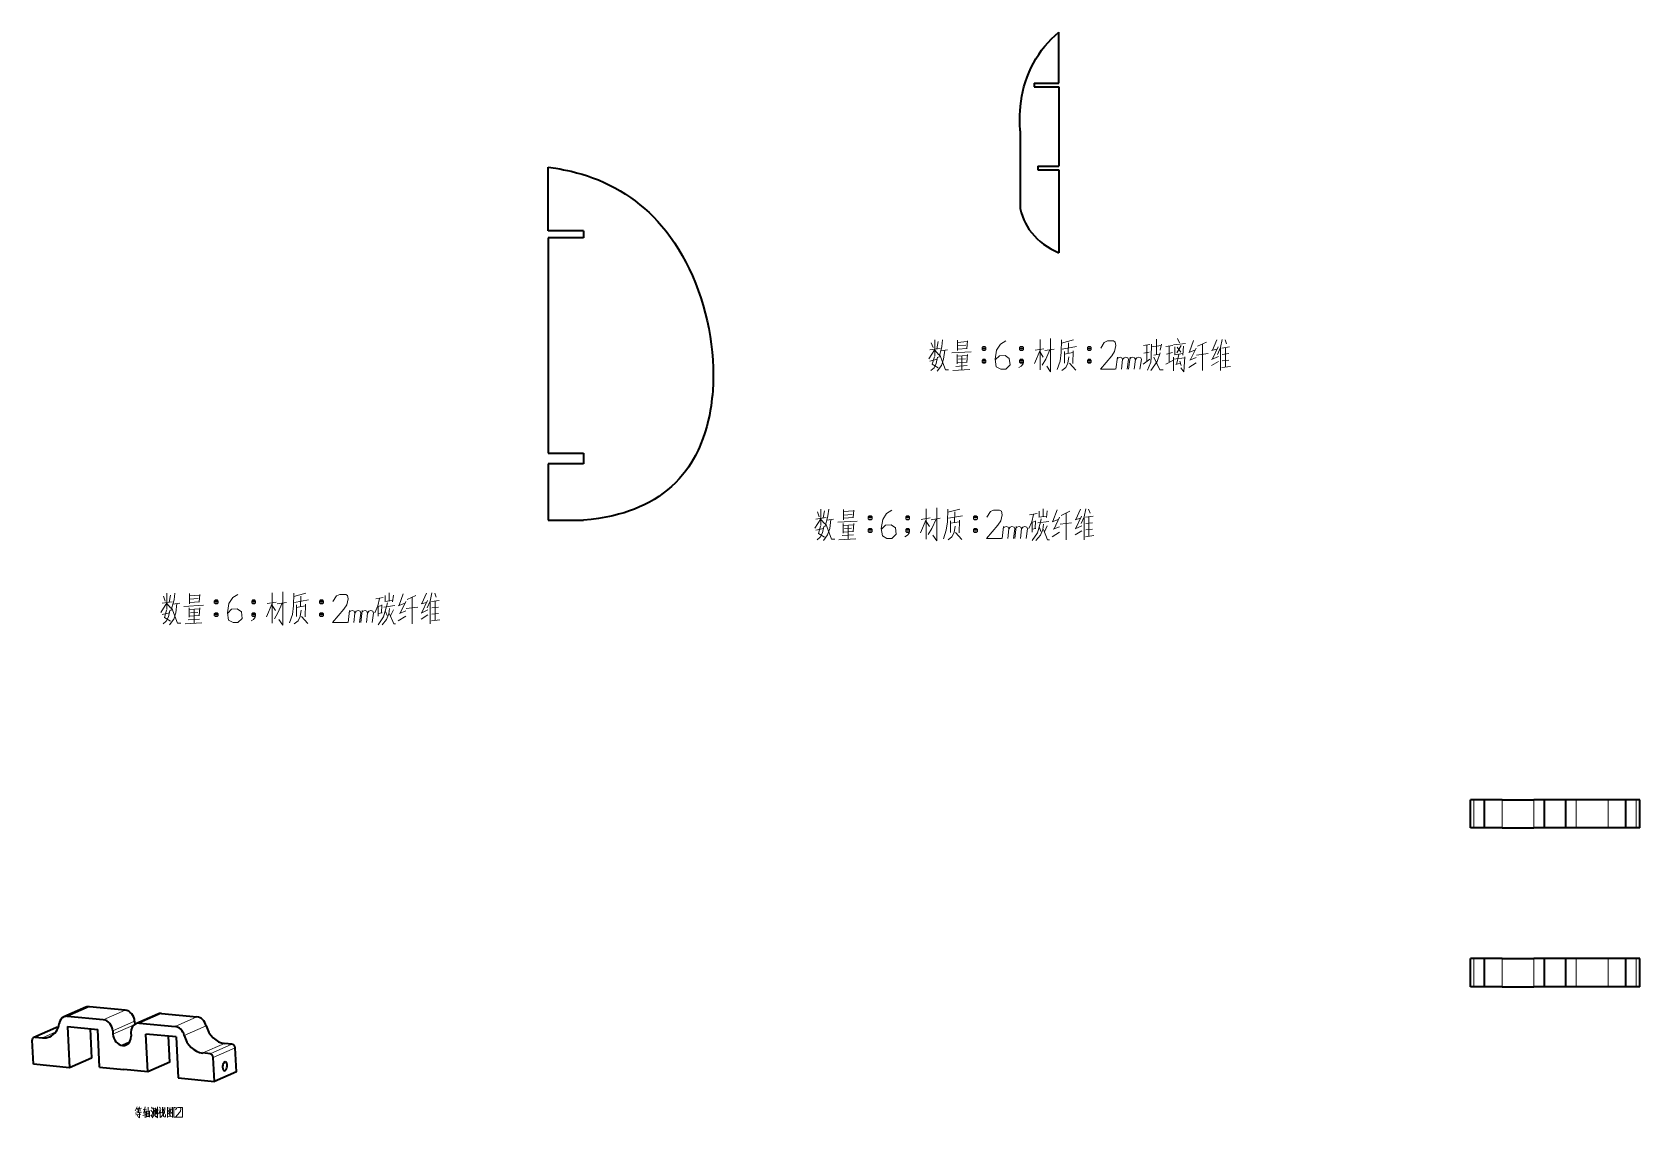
# Model space of a CAD drawing. Extents: x 45 to 1154, y 28 to 802.
# Drawn here: x 673.2 to 1128.4, y 462.3 to 769.8 of the extents above; entities that cross this region are included whole.
import ezdxf

# ---------------------------------------------------------------- set-up
doc = ezdxf.new("R2010")
doc.units = 0

msp = doc.modelspace()

# ---------------------------------------------------------------- linework, layer by layer
at = {"color": 7, "lineweight": 35, "ltscale": 0.3625}
msp.add_line((963.93, 755.3), (963.93, 769.8), dxfattribs=at)
at = {"color": 7, "lineweight": 35, "ltscale": 0.175}
for p, q in [((956.93, 755.3), (963.93, 755.3)), ((956.93, 754.3), (963.93, 754.3))]:
    msp.add_line(p, q, dxfattribs=at)
at = {"color": 7, "lineweight": 35, "ltscale": 0.025}
for p, q in [((956.93, 755.3), (956.93, 754.3)), ((957.93, 731.8), (957.93, 730.8)), ((1081.43, 552.39), (1080.43, 552.39)), ((1128.43, 552.39), (1127.43, 552.39)), ((1081.43, 544.39), (1080.43, 544.39)), ((1128.43, 544.39), (1127.43, 544.39)), ((1081.43, 507.39), (1080.43, 507.39)), ((1128.43, 507.39), (1127.43, 507.39)), ((1081.43, 499.39), (1080.43, 499.39)), ((1128.43, 499.39), (1127.43, 499.39))]:
    msp.add_line(p, q, dxfattribs=at)
at = {"color": 7, "lineweight": 35}
for p, q in [((963.93, 754.3), (963.93, 731.8)), ((952.93, 741.8), (952.93, 719.8)), ((963.93, 730.8), (963.93, 707.3)), ((819.25, 711.56), (819.25, 650.56))]:
    msp.add_line(p, q, dxfattribs=at)
at = {"color": 7, "lineweight": 35, "ltscale": 0.45}
msp.add_line((819.25, 713.56), (819.25, 731.56), dxfattribs=at)
at = {"color": 7, "lineweight": 35, "ltscale": 0.15}
for p, q in [((957.93, 731.8), (963.93, 731.8)), ((957.93, 730.8), (963.93, 730.8))]:
    msp.add_line(p, q, dxfattribs=at)
at = {"color": 7, "lineweight": 35, "ltscale": 0.25}
for p, q in [((829.25, 713.56), (819.25, 713.56)), ((829.25, 711.56), (819.25, 711.56)), ((819.25, 650.56), (829.25, 650.56)), ((829.25, 647.56), (819.25, 647.56)), ((819.25, 631.56), (829.25, 631.56))]:
    msp.add_line(p, q, dxfattribs=at)
at = {"color": 7, "lineweight": 35, "ltscale": 0.05}
msp.add_line((829.25, 713.56), (829.25, 711.56), dxfattribs=at)
at = {"color": 7, "lineweight": 35, "ltscale": 0.4}
msp.add_line((819.25, 647.56), (819.25, 631.56), dxfattribs=at)
at = {"color": 7, "lineweight": 35, "ltscale": 0.075}
for p, q in [((829.25, 650.56), (829.25, 647.56)), ((1084.43, 552.39), (1081.43, 552.39)), ((1101.43, 552.39), (1098.43, 552.39)), ((1104.43, 552.39), (1101.43, 552.39)), ((1107.43, 552.39), (1104.43, 552.39)), ((1110.43, 552.39), (1107.43, 552.39)), ((1127.43, 552.39), (1124.43, 552.39)), ((1084.43, 544.39), (1081.43, 544.39)), ((1101.43, 544.39), (1098.43, 544.39)), ((1104.43, 544.39), (1101.43, 544.39)), ((1107.43, 544.39), (1104.43, 544.39)), ((1110.43, 544.39), (1107.43, 544.39)), ((1127.43, 544.39), (1124.43, 544.39)), ((1084.43, 507.39), (1081.43, 507.39)), ((1101.43, 507.39), (1098.43, 507.39)), ((1104.43, 507.39), (1101.43, 507.39)), ((1107.43, 507.39), (1104.43, 507.39)), ((1110.43, 507.39), (1107.43, 507.39)), ((1127.43, 507.39), (1124.43, 507.39)), ((1084.43, 499.39), (1081.43, 499.39)), ((1101.43, 499.39), (1098.43, 499.39)), ((1104.43, 499.39), (1101.43, 499.39)), ((1107.43, 499.39), (1104.43, 499.39)), ((1110.43, 499.39), (1107.43, 499.39)), ((1127.43, 499.39), (1124.43, 499.39))]:
    msp.add_line(p, q, dxfattribs=at)
at = {"color": 7, "lineweight": 35, "ltscale": 0.2}
for p, q in [((1080.43, 544.39), (1080.43, 552.39)), ((1084.43, 544.39), (1084.43, 552.39)), ((1101.43, 544.39), (1101.43, 552.39)), ((1107.43, 544.39), (1107.43, 552.39)), ((1124.43, 544.39), (1124.43, 552.39)), ((1128.43, 544.39), (1128.43, 552.39)), ((1080.43, 499.39), (1080.43, 507.39)), ((1084.43, 499.39), (1084.43, 507.39)), ((1101.43, 499.39), (1101.43, 507.39)), ((1107.43, 499.39), (1107.43, 507.39)), ((1124.43, 499.39), (1124.43, 507.39)), ((1128.43, 499.39), (1128.43, 507.39))]:
    msp.add_line(p, q, dxfattribs=at)
at = {"color": 7, "lineweight": 13, "ltscale": 0.2}
for p, q in [((1081.43, 544.39), (1081.43, 552.39)), ((1089.43, 544.39), (1089.43, 552.39)), ((1098.43, 544.39), (1098.43, 552.39)), ((1110.43, 544.39), (1110.43, 552.39)), ((1119.43, 544.39), (1119.43, 552.39)), ((1127.43, 544.39), (1127.43, 552.39)), ((1081.43, 499.39), (1081.43, 507.39)), ((1089.43, 499.39), (1089.43, 507.39)), ((1098.43, 499.39), (1098.43, 507.39)), ((1110.43, 499.39), (1110.43, 507.39)), ((1119.43, 499.39), (1119.43, 507.39)), ((1127.43, 499.39), (1127.43, 507.39))]:
    msp.add_line(p, q, dxfattribs=at)
at = {"color": 7, "lineweight": 35, "ltscale": 0.125}
for p, q in [((1089.43, 552.39), (1084.43, 552.39)), ((1124.43, 552.39), (1119.43, 552.39)), ((1089.43, 544.39), (1084.43, 544.39)), ((1124.43, 544.39), (1119.43, 544.39)), ((1089.43, 507.39), (1084.43, 507.39)), ((1124.43, 507.39), (1119.43, 507.39)), ((1089.43, 499.39), (1084.43, 499.39)), ((1124.43, 499.39), (1119.43, 499.39))]:
    msp.add_line(p, q, dxfattribs=at)
at = {"color": 7, "lineweight": 35, "ltscale": 0.225}
for p, q in [((1089.43, 552.39), (1098.43, 552.39)), ((1119.43, 552.39), (1110.43, 552.39)), ((1089.43, 544.39), (1098.43, 544.39)), ((1119.43, 544.39), (1110.43, 544.39)), ((1089.43, 507.39), (1098.43, 507.39)), ((1119.43, 507.39), (1110.43, 507.39)), ((1089.43, 499.39), (1098.43, 499.39)), ((1119.43, 499.39), (1110.43, 499.39))]:
    msp.add_line(p, q, dxfattribs=at)
at = {"color": 7, "lineweight": 35, "ltscale": 0.169496}
msp.add_line((688.35, 493.59), (682.14, 490.87), dxfattribs=at)
at = {"color": 7, "lineweight": 13, "ltscale": 0.169497}
for p, q in [((689.41, 493.75), (683.2, 491.03)), ((699.5, 492.79), (693.29, 490.07)), ((709.75, 491.82), (703.54, 489.1)), ((680.2, 487.86), (673.99, 485.14)), ((702.19, 489.64), (695.98, 486.92)), ((719.84, 490.87), (713.63, 488.15)), ((727.68, 483.37), (721.47, 480.65)), ((729.75, 483.17), (723.54, 480.45)), ((730.65, 482.12), (724.44, 479.4))]:
    msp.add_line(p, q, dxfattribs=at)
at = {"color": 7, "lineweight": 35, "ltscale": 0.253397}
for p, q in [((699.5, 492.79), (689.41, 493.75)), ((709.75, 491.82), (719.84, 490.87)), ((693.29, 490.07), (683.2, 491.03)), ((703.54, 489.1), (713.63, 488.15))]:
    msp.add_line(p, q, dxfattribs=at)
at = {"color": 7, "lineweight": 35, "ltscale": 0.169497}
for p, q in [((679.85, 487.81), (673.64, 485.08)), ((708.71, 491.66), (702.5, 488.94)), ((712.15, 478.08), (705.94, 475.35))]:
    msp.add_line(p, q, dxfattribs=at)
at = {"color": 7, "lineweight": 35, "ltscale": 0.007772}
msp.add_line((680.2, 487.86), (680.51, 487.83), dxfattribs=at)
at = {"color": 7, "lineweight": 35, "ltscale": 0.291563}
for p, q in [((683.19, 488.13), (683.78, 476.49)), ((713.94, 485.22), (714.54, 473.58))]:
    msp.add_line(p, q, dxfattribs=at)
at = {"color": 7, "lineweight": 35, "ltscale": 0.214511}
msp.add_line((683.19, 488.13), (691.73, 487.32), dxfattribs=at)
at = {"color": 7, "lineweight": 35, "ltscale": 0.208346}
msp.add_line((689.57, 487.53), (689.99, 479.21), dxfattribs=at)
at = {"color": 7, "lineweight": 35, "ltscale": 0.267266}
msp.add_line((692.28, 476.65), (691.73, 487.32), dxfattribs=at)
at = {"color": 7, "lineweight": 13, "ltscale": 0.159605}
msp.add_line((701.88, 488.51), (696.03, 485.95), dxfattribs=at)
at = {"color": 7, "lineweight": 35, "ltscale": 0.021192}
msp.add_line((702.19, 489.64), (702.24, 488.8), dxfattribs=at)
at = {"color": 7, "lineweight": 13, "ltscale": 0.169495}
msp.add_line((722.46, 488.37), (716.25, 485.65), dxfattribs=at)
at = {"color": 7, "lineweight": 35, "ltscale": 0.170078}
for p, q in [((673.53, 477.46), (673.19, 484.25)), ((724.79, 472.61), (724.44, 479.4)), ((731, 475.33), (730.65, 482.12))]:
    msp.add_line(p, q, dxfattribs=at)
at = {"color": 7, "lineweight": 35, "ltscale": 0.051745}
for p, q in [((673.99, 485.14), (676.05, 484.94)), ((729.75, 483.17), (727.68, 483.37)), ((723.54, 480.45), (721.47, 480.65))]:
    msp.add_line(p, q, dxfattribs=at)
at = {"color": 7, "lineweight": 13, "ltscale": 0.103153}
msp.add_line((679.83, 486.6), (676.05, 484.94), dxfattribs=at)
at = {"color": 7, "lineweight": 35, "ltscale": 0.024296}
msp.add_line((695.98, 486.92), (696.03, 485.95), dxfattribs=at)
at = {"color": 7, "lineweight": 35, "ltscale": 0.05243}
msp.add_line((700.68, 483.64), (698.76, 482.8), dxfattribs=at)
at = {"color": 7, "lineweight": 35, "ltscale": 0.024297}
msp.add_line((701.15, 486.43), (701.2, 485.46), dxfattribs=at)
at = {"color": 7, "lineweight": 35, "ltscale": 0.267265}
msp.add_line((705.94, 475.35), (705.4, 486.03), dxfattribs=at)
at = {"color": 7, "lineweight": 35, "ltscale": 0.214513}
msp.add_line((713.94, 485.22), (705.4, 486.03), dxfattribs=at)
at = {"color": 7, "lineweight": 35, "ltscale": 0.184049}
msp.add_line((712.15, 478.08), (711.78, 485.43), dxfattribs=at)
at = {"color": 7, "lineweight": 35, "ltscale": 0.169495}
for p, q in [((689.99, 479.21), (683.78, 476.49)), ((731, 475.33), (724.79, 472.61))]:
    msp.add_line(p, q, dxfattribs=at)
at = {"color": 7, "lineweight": 35, "ltscale": 0.257414}
for p, q in [((683.78, 476.49), (673.53, 477.46)), ((714.54, 473.58), (724.79, 472.61))]:
    msp.add_line(p, q, dxfattribs=at)
at = {"color": 7, "lineweight": 35, "ltscale": 0.17161}
for p in [(692.28, 476.65), (705.94, 475.35)]:
    msp.add_line(p, (699.11, 476), dxfattribs=at)
at = {"color": 7, "lineweight": 35}
for points in [[(952.93, 741.8), (952.86, 743.72), (952.86, 745.59), (952.89, 746.51), (952.94, 747.42), (953.06, 748.85), (953.23, 750.25), (953.45, 751.62), (953.71, 752.97), (954.03, 754.28), (954.44, 755.7), (954.91, 757.09), (955.45, 758.44), (956.04, 759.76), (956.7, 761.04), (957.41, 762.28), (958.19, 763.49), (959.03, 764.66), (959.93, 765.8), (960.85, 766.85), (961.82, 767.86), (962.85, 768.85), (963.93, 769.8)], [(819.25, 731.56), (821.48, 731.24), (822.58, 731.05), (823.67, 730.84), (824.73, 730.62), (825.78, 730.38), (827.35, 729.99), (828.88, 729.55), (830.38, 729.07), (831.85, 728.56), (833.5, 727.92), (835.11, 727.22), (836.68, 726.48), (838.21, 725.68), (839.7, 724.84), (841.15, 723.94), (842.57, 722.99), (843.95, 721.99), (845.29, 720.93), (846.59, 719.83), (847.85, 718.68), (849.07, 717.49), (850.25, 716.24), (851.39, 714.95), (852.04, 714.18), (852.67, 713.39), (853.9, 711.77), (855.07, 710.09), (856.19, 708.35), (857.25, 706.56), (858.28, 704.67), (859.25, 702.73), (860.16, 700.74), (861.01, 698.71), (861.8, 696.63), (862.52, 694.53), (863.18, 692.39), (863.77, 690.23), (864.3, 688.04), (864.76, 685.84), (865.15, 683.63), (865.47, 681.4), (865.72, 679.18), (865.9, 676.96), (866, 674.74), (866.04, 672.54), (866, 670.35), (865.88, 668.19), (865.79, 667.1), (865.68, 666.02), (865.56, 664.98), (865.42, 663.94), (865.19, 662.56), (864.93, 661.19), (864.64, 659.84), (864.19, 658.07), (863.68, 656.35), (863.1, 654.66), (862.46, 653.02), (862.11, 652.21), (861.75, 651.41), (861.37, 650.64), (860.98, 649.88), (860.35, 648.75), (859.69, 647.66), (858.99, 646.59), (858.25, 645.56), (857.32, 644.38), (856.34, 643.24), (855.31, 642.15), (854.22, 641.11), (853.07, 640.12), (851.87, 639.18), (850.62, 638.29), (849.31, 637.45), (847.94, 636.67), (846.52, 635.94), (845.16, 635.31), (843.74, 634.72), (842.28, 634.18), (840.77, 633.69), (839.22, 633.24), (837.61, 632.84), (836.63, 632.62), (835.63, 632.42), (833.57, 632.07), (831.44, 631.78), (829.25, 631.56)], [(952.93, 719.8), (953.22, 718.72), (953.57, 717.68), (953.97, 716.68), (954.42, 715.72), (954.93, 714.8), (955.54, 713.84), (956.22, 712.93), (956.96, 712.06), (957.77, 711.24), (958.64, 710.47), (959.57, 709.74), (960.56, 709.06), (961.62, 708.43), (962.74, 707.84), (963.93, 707.3)]]:
    msp.add_lwpolyline(points, dxfattribs=at)
at = {"color": 7, "lineweight": 13}
for points in [[(961.57, 683.03), (961.57, 678.33), (961.57, 673.63)], [(997.47, 683.03), (998.07, 681.83)], [(928.77, 679.93), (927.07, 677.23)], [(927.37, 679.83), (930.27, 680.23)], [(927.77, 681.83), (928.27, 680.43)], [(928.77, 682.63), (928.77, 678.03)], [(928.77, 679.73), (929.87, 678.43)], [(929.77, 682.13), (929.37, 680.13)], [(930.47, 679.53), (929.87, 677.63)], [(930.17, 678.43), (931.77, 674.13)], [(930.77, 680.73), (930.47, 679.53)], [(930.47, 679.53), (932.37, 679.83)], [(930.97, 682.63), (930.77, 680.73)], [(931.57, 679.73), (931.27, 677.13)], [(933.57, 678.93), (939.07, 679.23)], [(935.07, 678.53), (935.07, 675.83)], [(935.17, 682.53), (935.17, 679.63)], [(935.17, 681.93), (937.97, 682.13)], [(935.17, 680.93), (937.57, 681.13)], [(937.97, 680.23), (935.17, 680.03)], [(938.07, 682.33), (937.87, 680.23)], [(938.07, 678.53), (937.87, 676.33)], [(942.17, 680.23), (943.27, 680.23)], [(942.27, 680.53), (943.17, 680.53)], [(942.27, 679.83), (943.17, 679.83)], [(948.87, 682.33), (947.37, 681.43), (946.27, 679.73), (945.87, 677.13), (946.17, 675.03), (947.47, 674.33), (948.87, 674.33), (950.07, 675.53), (949.87, 677.33), (948.67, 678.23), (947.07, 678.13), (945.97, 677.03)], [(952.77, 680.23), (953.87, 680.23)], [(952.87, 680.53), (953.77, 680.53)], [(952.87, 679.83), (953.77, 679.83)], [(956.97, 675.93), (958.57, 679.73)], [(959.67, 680.13), (957.17, 679.73)], [(958.57, 674.13), (958.57, 678.43), (958.57, 682.73)], [(959.47, 677.73), (958.57, 679.13)], [(959.97, 679.63), (962.57, 680.03)], [(961.37, 679.83), (960.17, 677.13)], [(964.67, 682.63), (964.57, 679.03), (964.27, 676.63), (963.47, 674.23)], [(968.07, 682.63), (964.67, 681.73)], [(964.87, 680.03), (968.87, 680.73)], [(965.47, 679.33), (965.47, 676.03)], [(967.87, 679.03), (965.47, 678.63)], [(966.57, 678.83), (966.67, 681.83)], [(967.97, 679.53), (967.87, 675.93)], [(971.97, 680.23), (973.07, 680.23)], [(972.07, 680.53), (972.97, 680.53)], [(972.07, 679.83), (972.97, 679.83)], [(979.87, 674.33), (975.67, 674.33), (978.87, 678.13), (979.67, 679.33), (980.07, 681.03), (979.87, 682.03), (979.37, 682.33), (977.67, 682.33), (976.77, 681.93), (975.77, 680.33)], [(989.67, 681.33), (987.87, 681.03)], [(987.97, 678.83), (989.47, 679.13)], [(988.77, 676.53), (988.77, 681.13)], [(990.17, 681.43), (990.07, 677.73)], [(990.17, 680.63), (992.87, 681.03)], [(990.77, 678.33), (992.47, 678.63)], [(991.57, 682.83), (991.57, 678.53)], [(992.57, 678.93), (991.77, 676.53)], [(992.97, 681.43), (992.57, 679.73)], [(996.17, 681.03), (994.17, 680.73)], [(994.37, 678.63), (996.07, 679.03)], [(995.17, 680.83), (995.17, 676.43)], [(996.37, 681.23), (999.77, 681.63)], [(996.67, 678.43), (998.97, 678.73)], [(996.77, 680.63), (996.77, 678.53)], [(997.87, 678.53), (997.17, 675.63)], [(998.57, 681.03), (997.27, 678.93)], [(997.37, 680.53), (998.47, 679.13)], [(998.97, 678.33), (999.17, 680.83)], [(1000.67, 679.03), (1002.37, 679.73)], [(1002.07, 682.43), (1000.87, 679.23)], [(1002.77, 680.33), (1001.17, 677.03)], [(1002.87, 678.33), (1006.17, 678.73)], [(1005.67, 682.03), (1003.17, 680.83)], [(1004.57, 681.43), (1004.57, 677.73), (1004.57, 673.93)], [(1007.17, 679.63), (1008.67, 680.03)], [(1008.67, 682.63), (1007.37, 679.73)], [(1008.97, 680.63), (1007.37, 677.23)], [(1009.67, 680.43), (1008.87, 678.53)], [(1010.17, 682.73), (1009.67, 680.43)], [(1009.67, 680.33), (1009.67, 673.93)], [(1012.27, 680.63), (1010.07, 680.33)], [(1010.17, 678.53), (1012.07, 678.73)], [(1011.37, 681.53), (1010.97, 682.63)], [(1011.07, 680.43), (1011.07, 675.03)], [(927.37, 676.63), (929.47, 677.13)], [(928.57, 674.73), (927.67, 673.93)], [(928.67, 677.83), (928.07, 675.73)], [(928.07, 675.73), (929.77, 674.73)], [(929.17, 675.93), (928.57, 674.73)], [(929.57, 677.73), (929.17, 675.93)], [(930.67, 675.33), (929.47, 673.73)], [(931.27, 677.13), (930.67, 675.33)], [(931.77, 674.13), (932.67, 674.13)], [(933.87, 673.93), (938.67, 674.23)], [(934.77, 675.13), (937.97, 675.33)], [(935.07, 678.03), (937.97, 678.23)], [(937.97, 676.33), (935.07, 676.13)], [(935.47, 677.13), (937.47, 677.23)], [(936.47, 678.13), (936.47, 674.13)], [(942.17, 676.63), (943.27, 676.63)], [(942.27, 676.93), (943.17, 676.93)], [(942.27, 676.23), (943.17, 676.23)], [(953.87, 676.33), (953.77, 675.83), (953.27, 675.23), (952.57, 674.83)], [(952.77, 676.63), (953.87, 676.63)], [(952.87, 676.93), (953.77, 676.93)], [(952.87, 676.23), (953.77, 676.23)], [(960.17, 677.13), (959.17, 675.43)], [(961.57, 673.63), (960.47, 675.23)], [(966.77, 677.83), (966.47, 676.03), (965.87, 674.83), (964.77, 673.93)], [(966.87, 676.03), (968.67, 674.03)], [(971.97, 676.63), (973.07, 676.63)], [(972.07, 676.93), (972.97, 676.93)], [(972.07, 676.23), (972.97, 676.23)], [(980.47, 677.73), (980.07, 674.33)], [(980.47, 677.33), (980.67, 677.53), (981.27, 677.73), (981.77, 677.53), (981.97, 677.03), (981.67, 674.33)], [(981.97, 677.03), (982.37, 677.53), (982.87, 677.73), (983.47, 677.53), (983.67, 677.03), (983.27, 674.33)], [(984.07, 677.73), (983.67, 674.33)], [(984.07, 677.33), (984.27, 677.53), (984.87, 677.73), (985.37, 677.53), (985.57, 677.03), (985.27, 674.33)], [(985.57, 677.03), (985.97, 677.53), (986.47, 677.73), (987.07, 677.53), (987.27, 677.03), (986.87, 674.33)], [(987.77, 675.73), (989.67, 677.13)], [(989.97, 676.33), (988.97, 674.03)], [(990.07, 677.73), (989.97, 676.33)], [(991.77, 676.53), (989.97, 673.93)], [(990.77, 677.73), (992.47, 674.13)], [(992.47, 674.13), (993.47, 674.13)], [(994.17, 675.73), (996.37, 676.93)], [(996.37, 677.73), (996.37, 673.83)], [(996.37, 677.13), (999.47, 677.53)], [(997.07, 675.63), (998.37, 676.03)], [(998.17, 676.63), (998.57, 675.33)], [(999.27, 673.63), (998.47, 674.73)], [(999.57, 677.83), (999.27, 673.63)], [(1000.67, 674.83), (1002.77, 676.13)], [(1000.97, 676.93), (1002.77, 677.63)], [(1007.17, 677.03), (1009.07, 677.93)], [(1007.17, 675.33), (1009.07, 676.53)], [(1010.07, 674.83), (1012.47, 675.13)], [(1010.17, 676.73), (1012.07, 676.93)], [(895.53, 633.89), (896.03, 632.49)], [(896.53, 634.69), (896.53, 630.09)], [(897.53, 634.19), (897.13, 632.19)], [(898.73, 634.69), (898.53, 632.79)], [(902.93, 634.59), (902.93, 631.69)], [(902.93, 633.99), (905.73, 634.19)], [(902.93, 632.99), (905.33, 633.19)], [(905.83, 634.39), (905.63, 632.29)], [(916.63, 634.39), (915.13, 633.49), (914.03, 631.79), (913.63, 629.19), (913.93, 627.09), (915.23, 626.39), (916.63, 626.39), (917.83, 627.59), (917.63, 629.39), (916.43, 630.29), (914.83, 630.19), (913.73, 629.09)], [(926.33, 626.19), (926.33, 630.49), (926.33, 634.79)], [(929.33, 635.09), (929.33, 630.39), (929.33, 625.69)], [(932.43, 634.69), (932.33, 631.09), (932.03, 628.69), (931.23, 626.29)], [(935.83, 634.69), (932.43, 633.79)], [(934.33, 630.89), (934.43, 633.89)], [(947.63, 626.39), (943.43, 626.39), (946.63, 630.19), (947.43, 631.39), (947.83, 633.09), (947.63, 634.09), (947.13, 634.39), (945.43, 634.39), (944.53, 633.99), (943.53, 632.39)], [(957.73, 633.49), (955.63, 633.09)], [(956.73, 633.19), (956.23, 631.09)], [(958.33, 632.49), (958.33, 634.09)], [(959.43, 634.79), (959.43, 632.69)], [(960.43, 632.29), (960.63, 634.19)], [(963.43, 634.49), (962.23, 631.29)], [(967.03, 634.09), (964.53, 632.89)], [(965.93, 633.49), (965.93, 629.79), (965.93, 625.99)], [(970.03, 634.69), (968.73, 631.79)], [(971.53, 634.79), (971.03, 632.49)], [(972.73, 633.59), (972.33, 634.69)], [(896.53, 631.99), (894.83, 629.29)], [(895.13, 631.89), (898.03, 632.29)], [(895.13, 628.69), (897.23, 629.19)], [(896.43, 629.89), (895.83, 627.79)], [(896.53, 631.79), (897.63, 630.49)], [(897.33, 629.79), (896.93, 627.99)], [(898.23, 631.59), (897.63, 629.69)], [(897.93, 630.49), (899.53, 626.19)], [(898.53, 632.79), (898.23, 631.59)], [(898.23, 631.59), (900.13, 631.89)], [(899.03, 629.19), (898.43, 627.39)], [(899.33, 631.79), (899.03, 629.19)], [(901.33, 630.99), (906.83, 631.29)], [(902.83, 630.59), (902.83, 627.89)], [(902.83, 630.09), (905.73, 630.29)], [(905.73, 628.39), (902.83, 628.19)], [(905.73, 632.29), (902.93, 632.09)], [(903.23, 629.19), (905.23, 629.29)], [(904.23, 630.19), (904.23, 626.19)], [(905.83, 630.59), (905.63, 628.39)], [(909.93, 632.29), (911.03, 632.29)], [(909.93, 628.69), (911.03, 628.69)], [(910.03, 632.59), (910.93, 632.59)], [(910.03, 631.89), (910.93, 631.89)], [(910.03, 628.99), (910.93, 628.99)], [(910.03, 628.29), (910.93, 628.29)], [(921.63, 628.39), (921.53, 627.89), (921.03, 627.29), (920.33, 626.89)], [(920.53, 632.29), (921.63, 632.29)], [(920.53, 628.69), (921.63, 628.69)], [(920.63, 632.59), (921.53, 632.59)], [(920.63, 631.89), (921.53, 631.89)], [(920.63, 628.99), (921.53, 628.99)], [(920.63, 628.29), (921.53, 628.29)], [(924.73, 627.99), (926.33, 631.79)], [(927.43, 632.19), (924.93, 631.79)], [(927.23, 629.79), (926.33, 631.19)], [(927.93, 629.19), (926.93, 627.49)], [(927.73, 631.69), (930.33, 632.09)], [(929.13, 631.89), (927.93, 629.19)], [(934.53, 629.89), (934.23, 628.09), (933.63, 626.89), (932.53, 625.99)], [(932.63, 632.09), (936.63, 632.79)], [(933.23, 631.39), (933.23, 628.09)], [(935.63, 631.09), (933.23, 630.69)], [(935.73, 631.59), (935.63, 627.99)], [(939.73, 632.29), (940.83, 632.29)], [(939.73, 628.69), (940.83, 628.69)], [(939.83, 632.59), (940.73, 632.59)], [(939.83, 631.89), (940.73, 631.89)], [(939.83, 628.99), (940.73, 628.99)], [(939.83, 628.29), (940.73, 628.29)], [(948.23, 629.79), (947.83, 626.39)], [(948.23, 629.39), (948.43, 629.59), (949.03, 629.79), (949.53, 629.59), (949.73, 629.09), (949.43, 626.39)], [(949.73, 629.09), (950.13, 629.59), (950.63, 629.79), (951.23, 629.59), (951.43, 629.09), (951.03, 626.39)], [(951.83, 629.79), (951.43, 626.39)], [(951.83, 629.39), (952.03, 629.59), (952.63, 629.79), (953.13, 629.59), (953.33, 629.09), (953.03, 626.39)], [(953.33, 629.09), (953.73, 629.59), (954.23, 629.79), (954.83, 629.59), (955.03, 629.09), (954.63, 626.39)], [(956.23, 631.09), (955.43, 629.19)], [(956.33, 630.99), (957.23, 631.19)], [(956.33, 631.09), (956.33, 628.19)], [(956.33, 625.79), (957.83, 627.99), (958.73, 630.99)], [(956.33, 628.99), (957.43, 629.19)], [(957.33, 631.39), (957.23, 629.19)], [(957.43, 625.79), (958.73, 627.29), (959.33, 628.89), (959.53, 630.39)], [(957.93, 630.79), (961.03, 631.19)], [(960.43, 632.69), (958.23, 632.39)], [(958.43, 629.49), (958.83, 628.39)], [(958.93, 631.99), (958.73, 630.99)], [(959.53, 628.89), (960.73, 625.99), (961.23, 625.99)], [(960.63, 629.99), (959.83, 628.29)], [(962.03, 631.09), (963.73, 631.79)], [(962.33, 628.99), (964.13, 629.69)], [(964.13, 632.39), (962.53, 629.09)], [(964.23, 630.39), (967.53, 630.79)], [(968.53, 631.69), (970.03, 632.09)], [(968.53, 629.09), (970.43, 629.99)], [(968.53, 627.39), (970.43, 628.59)], [(970.33, 632.69), (968.73, 629.29)], [(971.03, 632.49), (970.23, 630.59)], [(971.03, 632.39), (971.03, 625.99)], [(973.63, 632.69), (971.43, 632.39)], [(971.53, 630.59), (973.43, 630.79)], [(971.53, 628.79), (973.43, 628.99)], [(972.43, 632.49), (972.43, 627.09)], [(896.33, 626.79), (895.43, 625.99)], [(895.83, 627.79), (897.53, 626.79)], [(896.93, 627.99), (896.33, 626.79)], [(898.43, 627.39), (897.23, 625.79)], [(899.53, 626.19), (900.43, 626.19)], [(901.63, 625.99), (906.43, 626.29)], [(902.53, 627.19), (905.73, 627.39)], [(929.33, 625.69), (928.23, 627.29)], [(934.63, 628.09), (936.43, 626.09)], [(962.03, 626.89), (964.13, 628.19)], [(971.43, 626.89), (973.83, 627.19)], [(710.35, 610.06), (710.85, 608.66)], [(711.35, 610.86), (711.35, 606.26)], [(712.35, 610.36), (711.95, 608.36)], [(713.55, 610.86), (713.35, 608.96)], [(717.75, 610.76), (717.75, 607.86)], [(717.75, 610.16), (720.55, 610.36)], [(720.65, 610.56), (720.45, 608.46)], [(731.45, 610.56), (729.95, 609.66), (728.85, 607.96), (728.45, 605.36), (728.75, 603.26), (730.05, 602.56), (731.45, 602.56), (732.65, 603.76), (732.45, 605.56), (731.25, 606.46), (729.65, 606.36), (728.55, 605.26)], [(741.15, 602.36), (741.15, 606.66), (741.15, 610.96)], [(744.15, 611.26), (744.15, 606.56), (744.15, 601.86)], [(747.25, 610.86), (747.15, 607.26), (746.85, 604.86), (746.05, 602.46)], [(750.65, 610.86), (747.25, 609.96)], [(749.15, 607.06), (749.25, 610.06)], [(762.45, 602.56), (758.25, 602.56), (761.45, 606.36), (762.25, 607.56), (762.65, 609.26), (762.45, 610.26), (761.95, 610.56), (760.25, 610.56), (759.35, 610.16), (758.35, 608.56)], [(773.15, 608.66), (773.15, 610.26)], [(774.25, 610.96), (774.25, 608.86)], [(775.25, 608.46), (775.45, 610.36)], [(778.25, 610.66), (777.05, 607.46)], [(781.85, 610.26), (779.35, 609.06)], [(784.85, 610.86), (783.55, 607.96)], [(786.35, 610.96), (785.85, 608.66)], [(787.55, 609.76), (787.15, 610.86)], [(711.35, 608.16), (709.65, 605.46)], [(709.95, 608.06), (712.85, 608.46)], [(711.25, 606.06), (710.65, 603.96)], [(711.35, 607.96), (712.45, 606.66)], [(712.15, 605.96), (711.75, 604.16)], [(713.05, 607.76), (712.45, 605.86)], [(712.75, 606.66), (714.35, 602.36)], [(713.35, 608.96), (713.05, 607.76)], [(713.05, 607.76), (714.95, 608.06)], [(714.15, 607.96), (713.85, 605.36)], [(716.15, 607.16), (721.65, 607.46)], [(717.65, 606.76), (717.65, 604.06)], [(717.65, 606.26), (720.55, 606.46)], [(717.75, 609.16), (720.15, 609.36)], [(720.55, 608.46), (717.75, 608.26)], [(719.05, 606.36), (719.05, 602.36)], [(720.65, 606.76), (720.45, 604.56)], [(724.75, 608.46), (725.85, 608.46)], [(724.85, 608.76), (725.75, 608.76)], [(724.85, 608.06), (725.75, 608.06)], [(735.35, 608.46), (736.45, 608.46)], [(735.45, 608.76), (736.35, 608.76)], [(735.45, 608.06), (736.35, 608.06)], [(739.55, 604.16), (741.15, 607.96)], [(742.25, 608.36), (739.75, 607.96)], [(742.05, 605.96), (741.15, 607.36)], [(742.55, 607.86), (745.15, 608.26)], [(743.95, 608.06), (742.75, 605.36)], [(749.35, 606.06), (749.05, 604.26), (748.45, 603.06), (747.35, 602.16)], [(747.45, 608.26), (751.45, 608.96)], [(748.05, 607.56), (748.05, 604.26)], [(750.45, 607.26), (748.05, 606.86)], [(750.55, 607.76), (750.45, 604.16)], [(754.55, 608.46), (755.65, 608.46)], [(754.65, 608.76), (755.55, 608.76)], [(754.65, 608.06), (755.55, 608.06)], [(763.05, 605.96), (762.65, 602.56)], [(763.05, 605.56), (763.25, 605.76), (763.85, 605.96), (764.35, 605.76), (764.55, 605.26), (764.25, 602.56)], [(764.55, 605.26), (764.95, 605.76), (765.45, 605.96), (766.05, 605.76), (766.25, 605.26), (765.85, 602.56)], [(766.65, 605.96), (766.25, 602.56)], [(766.65, 605.56), (766.85, 605.76), (767.45, 605.96), (767.95, 605.76), (768.15, 605.26), (767.85, 602.56)], [(768.15, 605.26), (768.55, 605.76), (769.05, 605.96), (769.65, 605.76), (769.85, 605.26), (769.45, 602.56)], [(771.05, 607.26), (770.25, 605.36)], [(772.55, 609.66), (770.45, 609.26)], [(771.55, 609.36), (771.05, 607.26)], [(771.15, 607.16), (772.05, 607.36)], [(771.15, 607.26), (771.15, 604.36)], [(771.15, 601.96), (772.65, 604.16), (773.55, 607.16)], [(772.15, 607.56), (772.05, 605.36)], [(772.25, 601.96), (773.55, 603.46), (774.15, 605.06), (774.35, 606.56)], [(772.75, 606.96), (775.85, 607.36)], [(775.25, 608.86), (773.05, 608.56)], [(773.25, 605.66), (773.65, 604.56)], [(773.75, 608.16), (773.55, 607.16)], [(775.45, 606.16), (774.65, 604.46)], [(776.85, 607.26), (778.55, 607.96)], [(777.15, 605.16), (778.95, 605.86)], [(778.95, 608.56), (777.35, 605.26)], [(779.05, 606.56), (782.35, 606.96)], [(780.75, 609.66), (780.75, 605.96), (780.75, 602.16)], [(783.35, 607.86), (784.85, 608.26)], [(783.35, 605.26), (785.25, 606.16)], [(785.15, 608.86), (783.55, 605.46)], [(785.85, 608.66), (785.05, 606.76)], [(785.85, 608.56), (785.85, 602.16)], [(788.45, 608.86), (786.25, 608.56)], [(786.35, 606.76), (788.25, 606.96)], [(787.25, 608.66), (787.25, 603.26)], [(709.95, 604.86), (712.05, 605.36)], [(711.15, 602.96), (710.25, 602.16)], [(710.65, 603.96), (712.35, 602.96)], [(711.75, 604.16), (711.15, 602.96)], [(713.25, 603.56), (712.05, 601.96)], [(713.85, 605.36), (713.25, 603.56)], [(714.35, 602.36), (715.25, 602.36)], [(716.45, 602.16), (721.25, 602.46)], [(717.35, 603.36), (720.55, 603.56)], [(720.55, 604.56), (717.65, 604.36)], [(718.05, 605.36), (720.05, 605.46)], [(724.75, 604.86), (725.85, 604.86)], [(724.85, 605.16), (725.75, 605.16)], [(724.85, 604.46), (725.75, 604.46)], [(736.45, 604.56), (736.35, 604.06), (735.85, 603.46), (735.15, 603.06)], [(735.35, 604.86), (736.45, 604.86)], [(735.45, 605.16), (736.35, 605.16)], [(735.45, 604.46), (736.35, 604.46)], [(742.75, 605.36), (741.75, 603.66)], [(744.15, 601.86), (743.05, 603.46)], [(749.45, 604.26), (751.25, 602.26)], [(754.55, 604.86), (755.65, 604.86)], [(754.65, 605.16), (755.55, 605.16)], [(754.65, 604.46), (755.55, 604.46)], [(771.15, 605.16), (772.25, 605.36)], [(774.35, 605.06), (775.55, 602.16), (776.05, 602.16)], [(776.85, 603.06), (778.95, 604.36)], [(783.35, 603.56), (785.25, 604.76)], [(786.25, 603.06), (788.65, 603.36)], [(786.35, 604.96), (788.25, 605.16)], [(702.9, 465.4), (702.37, 464.31)], [(702.69, 464.94), (703.28, 465.05)], [(703.04, 464.45), (702.83, 464.94)], [(703.56, 465.4), (703.21, 464.42)], [(703.28, 463.75), (703.28, 464.45)], [(703.42, 464.94), (704.09, 465.05)], [(703.56, 464.94), (703.77, 464.49)], [(704.58, 464.66), (705.52, 464.77)], [(705.21, 465.4), (704.79, 463.68)], [(706.05, 465.33), (706.01, 464), (705.98, 462.67)], [(706.82, 464.45), (707.1, 464.07)], [(706.99, 465.29), (707.24, 464.8)], [(707.52, 463.19), (707.52, 465.15)], [(707.52, 464.91), (708.08, 464.98)], [(707.8, 464.56), (707.73, 463.44)], [(708.08, 465.12), (708.08, 463.23)], [(708.36, 463.3), (708.36, 464.8)], [(708.64, 465.4), (708.64, 463.86), (708.64, 462.32)], [(709.62, 464.66), (709.44, 464.17), (708.95, 463.44)], [(708.99, 464.45), (709.55, 464.52)], [(709.27, 465.33), (709.55, 464.91)], [(710.04, 465.29), (710.04, 463.61)], [(710.7, 465.12), (710.04, 465.05)], [(710.35, 464.7), (710.25, 463.65)], [(710.63, 463.54), (710.7, 465.22)], [(711.47, 465.33), (711.47, 463.86), (711.47, 462.35)], [(711.47, 465.29), (711.47, 463.89), (711.47, 462.49)], [(712.94, 465.15), (711.47, 465.01)], [(712.24, 464.87), (711.68, 464.07)], [(712.03, 464.52), (712.49, 464.59)], [(712.24, 464.1), (712.59, 464.73)], [(712.91, 462.53), (712.91, 463.89), (712.94, 465.29)], [(713.75, 462.46), (713.29, 462.46), (713.29, 463.86), (713.29, 465.26), (713.75, 465.26)], [(715.22, 462.46), (713.75, 462.46), (714.87, 463.79), (715.15, 464.21), (715.29, 464.8), (715.22, 465.15), (715.04, 465.26), (714.45, 465.26), (714.13, 465.12), (713.78, 464.56)], [(715.29, 462.46), (715.74, 462.46), (715.74, 463.86), (715.74, 465.26), (715.29, 465.26)], [(704.16, 463.86), (702.37, 463.61)], [(702.55, 463.12), (703.91, 463.3)], [(702.79, 464.1), (703.81, 464.24)], [(702.93, 463.12), (703.07, 462.63)], [(703.56, 462.32), (703.56, 462.28), (703.25, 462.56)], [(703.56, 463.68), (703.56, 462.28)], [(705.45, 463.26), (704.51, 462.95)], [(704.72, 463.65), (705.42, 463.75)], [(705.14, 464.31), (705.14, 462.32)], [(705.59, 462.49), (705.59, 464.28)], [(705.59, 464.07), (706.4, 464.17)], [(705.59, 462.63), (706.36, 462.7)], [(705.73, 463.4), (706.26, 463.47)], [(706.43, 464.24), (706.36, 462.49)], [(707.03, 462.63), (706.82, 463.05)], [(707.31, 464.21), (707.03, 462.63)], [(707.13, 462.32), (707.55, 462.81)], [(707.55, 462.81), (707.73, 463.44)], [(708.15, 462.56), (707.8, 463.09)], [(708.64, 462.32), (708.32, 462.77)], [(709.44, 464.17), (709.44, 462.39)], [(709.44, 464), (709.76, 463.68)], [(709.55, 462.39), (709.83, 462.67)], [(709.83, 462.67), (710.07, 463.02)], [(710.25, 463.65), (710.07, 463.02)], [(710.39, 462.67), (710.39, 463.75)], [(710.53, 462.56), (710.39, 462.67)], [(710.95, 462.56), (710.53, 462.56)], [(710.95, 463.19), (710.95, 462.56)], [(711.47, 462.6), (712.84, 462.7)], [(711.54, 463.4), (712.03, 463.82)], [(712, 464.31), (712.7, 463.58)], [(712, 463.23), (712.35, 462.84)], [(712.03, 463.82), (712.24, 464.1)], [(712.1, 463.61), (712.35, 463.33)], [(712.7, 463.58), (712.87, 463.61)], [(712.91, 462.42), (712.91, 462.53), (712.84, 462.7)]]:
    msp.add_lwpolyline(points, dxfattribs=at)
for points in [[(942.47, 679.63), (942.97, 679.63), (943.27, 679.93), (943.27, 680.43), (942.97, 680.73), (942.47, 680.73), (942.17, 680.43), (942.17, 679.93)], [(953.07, 679.63), (953.57, 679.63), (953.87, 679.93), (953.87, 680.43), (953.57, 680.73), (953.07, 680.73), (952.77, 680.43), (952.77, 679.93)], [(972.27, 679.63), (972.77, 679.63), (973.07, 679.93), (973.07, 680.43), (972.77, 680.73), (972.27, 680.73), (971.97, 680.43), (971.97, 679.93)], [(942.47, 676.03), (942.97, 676.03), (943.27, 676.33), (943.27, 676.83), (942.97, 677.13), (942.47, 677.13), (942.17, 676.83), (942.17, 676.33)], [(953.07, 676.03), (953.57, 676.03), (953.87, 676.33), (953.87, 676.83), (953.57, 677.13), (953.07, 677.13), (952.77, 676.83), (952.77, 676.33)], [(972.27, 676.03), (972.77, 676.03), (973.07, 676.33), (973.07, 676.83), (972.77, 677.13), (972.27, 677.13), (971.97, 676.83), (971.97, 676.33)], [(910.23, 631.69), (910.73, 631.69), (911.03, 631.99), (911.03, 632.49), (910.73, 632.79), (910.23, 632.79), (909.93, 632.49), (909.93, 631.99)], [(910.23, 628.09), (910.73, 628.09), (911.03, 628.39), (911.03, 628.89), (910.73, 629.19), (910.23, 629.19), (909.93, 628.89), (909.93, 628.39)], [(920.83, 631.69), (921.33, 631.69), (921.63, 631.99), (921.63, 632.49), (921.33, 632.79), (920.83, 632.79), (920.53, 632.49), (920.53, 631.99)], [(920.83, 628.09), (921.33, 628.09), (921.63, 628.39), (921.63, 628.89), (921.33, 629.19), (920.83, 629.19), (920.53, 628.89), (920.53, 628.39)], [(940.03, 631.69), (940.53, 631.69), (940.83, 631.99), (940.83, 632.49), (940.53, 632.79), (940.03, 632.79), (939.73, 632.49), (939.73, 631.99)], [(940.03, 628.09), (940.53, 628.09), (940.83, 628.39), (940.83, 628.89), (940.53, 629.19), (940.03, 629.19), (939.73, 628.89), (939.73, 628.39)], [(725.05, 607.86), (725.55, 607.86), (725.85, 608.16), (725.85, 608.66), (725.55, 608.96), (725.05, 608.96), (724.75, 608.66), (724.75, 608.16)], [(735.65, 607.86), (736.15, 607.86), (736.45, 608.16), (736.45, 608.66), (736.15, 608.96), (735.65, 608.96), (735.35, 608.66), (735.35, 608.16)], [(754.85, 607.86), (755.35, 607.86), (755.65, 608.16), (755.65, 608.66), (755.35, 608.96), (754.85, 608.96), (754.55, 608.66), (754.55, 608.16)], [(725.05, 604.26), (725.55, 604.26), (725.85, 604.56), (725.85, 605.06), (725.55, 605.36), (725.05, 605.36), (724.75, 605.06), (724.75, 604.56)], [(735.65, 604.26), (736.15, 604.26), (736.45, 604.56), (736.45, 605.06), (736.15, 605.36), (735.65, 605.36), (735.35, 605.06), (735.35, 604.56)], [(754.85, 604.26), (755.35, 604.26), (755.65, 604.56), (755.65, 605.06), (755.35, 605.36), (754.85, 605.36), (754.55, 605.06), (754.55, 604.56)]]:
    msp.add_lwpolyline(points, close=True, dxfattribs=at)
at = {"color": 7, "lineweight": 35}
for centre, major_axis, ratio, start_param, end_param in [((689.56, 490.84), (-1.2, 2.75), 0.825099, 5.853243, 6.283139), ((699.63, 489.89), (-1.2, 2.75), 0.825099, 4.282447, 5.845779), ((709.92, 488.91), (-1.2, 2.75), 0.825099, 5.860708, 6.283173), ((675.75, 490.77), (-2.41, 5.5), 0.825099, 3.141546, 4.058335), ((680.25, 486.89), (-0.401, 0.916), 0.825099, 5.853243, 6.28319), ((683.35, 488.12), (-1.2, 2.75), 0.825099, 6.283139, 7.199927), ((683.35, 488.12), (-1.2, 2.75), 0.825099, 5.853243, 6.283139), ((693.42, 487.16), (-1.2, 2.75), 0.825099, 4.282447, 5.845779), ((703.71, 486.19), (-1.2, 2.75), 0.825099, 6.283173, 7.424039), ((703.71, 486.19), (-1.2, 2.75), 0.825099, 5.860708, 6.283173), ((713.78, 485.24), (-1.2, 2.75), 0.825099, 4.506559, 5.853243), ((719.99, 487.96), (-1.2, 2.75), 0.825099, 4.506559, 5.853243), ((727.39, 489.19), (-2.41, 5.5), 0.825099, 1.364966, 2.71165), ((674.04, 484.17), (-0.401, 0.916), 0.825099, 0.000005, 1.140854), ((674.04, 484.17), (-0.401, 0.916), 0.825099, 5.853243, 6.28319), ((675.75, 490.77), (-2.41, 5.5), 0.825099, 2.71165, 3.141546), ((698.59, 485.71), (-1.2, 2.75), 0.825099, 1.140854, 2.719161), ((698.63, 485.71), (-1.2, 2.75), 0.825099, 2.70414, 3.141613), ((698.63, 485.71), (-1.2, 2.75), 0.825099, 3.141613, 4.282447), ((721.18, 486.47), (-2.41, 5.5), 0.825099, 1.364966, 2.71165), ((729.8, 482.2), (-0.401, 0.916), 0.825099, 4.282447, 5.853243), ((723.59, 479.48), (-0.401, 0.916), 0.825099, 4.282447, 5.853243), ((727.74, 476.88), (-0.12, -1.24), 0.513569, 3.1416, 4.990414), ((727.74, 476.88), (-0.12, -1.24), 0.513569, 0.000007, 3.1416), ((727.74, 476.88), (-0.12, -1.24), 0.513569, 4.990414, 6.283193)]:
    msp.add_ellipse(centre, major_axis=major_axis, ratio=ratio, start_param=start_param, end_param=end_param, dxfattribs=at)

doc.saveas('drawing.dxf')
